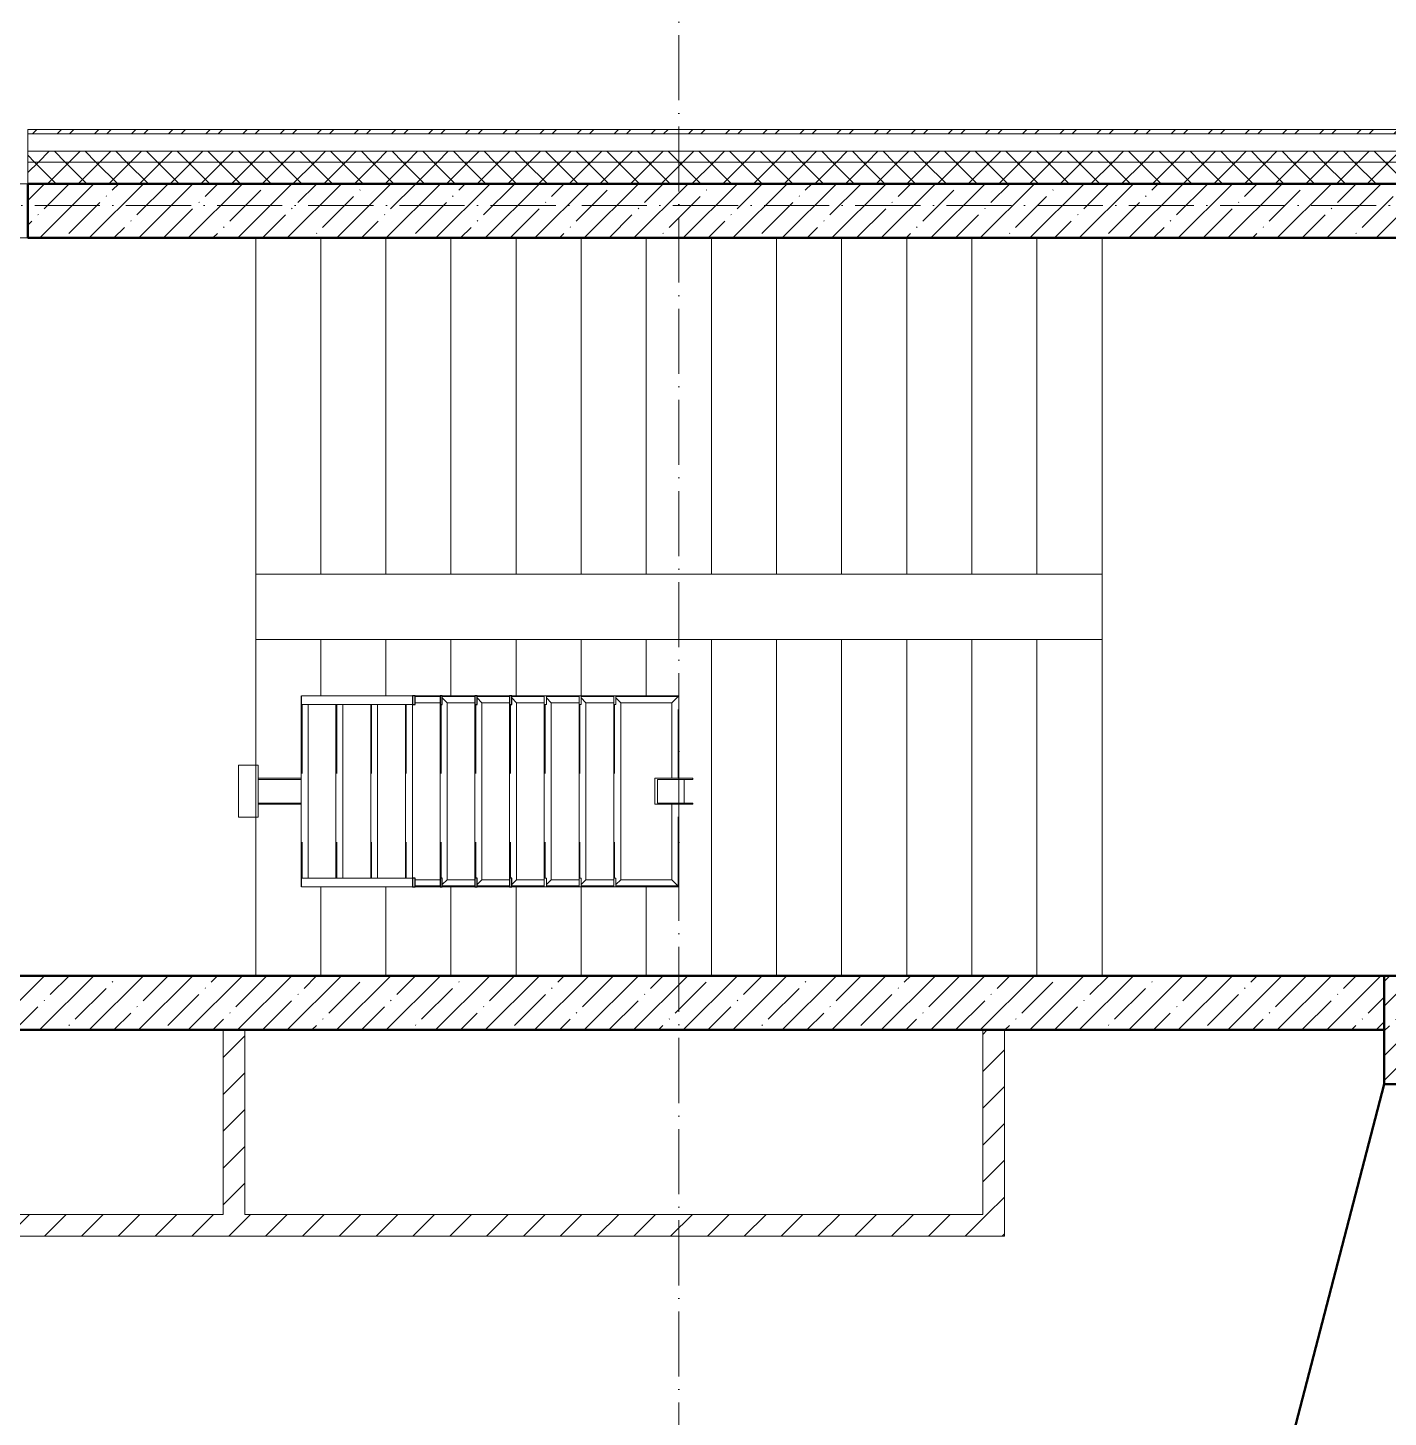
# Model space of a CAD drawing. Header units: millimetres. Extents: x -213536 to 1564669, y -45299 to 942238.
# Drawn here: x 236929 to 243198, y 539012 to 545416 of the extents above; entities that cross this region are included whole.
import ezdxf

# ---------------------------------------------------------------- set-up
doc = ezdxf.new("R2010")
doc.units = ezdxf.units.MM
doc.linetypes.add('50_200_ШТРИХ_1Т_ш5_п1_п1_', pattern=[700, 500, -100, 0, -100])
doc.linetypes.add('Штрих', pattern=[635, 317.5, -317.5])
for name, color, linetype, lineweight in [('A-DETL-____-OTLN-1', 7, 'Continuous', 50), ('A-FLOR-____-OTLN', 7, 'Continuous', 9), ('A-GENM-____-HDLN', 7, 'Штрих', 9), ('A-GENM-____-MCUT', 7, 'Continuous', 25), ('A-GENM-____-OTLN', 7, 'Continuous', 9), ('A-WALL-____-MCUT', 7, 'Continuous', 13), ('A-WALL-____-MCUT-1', 7, 'Continuous', 9), ('A-WALL-____-MCUT-2', 7, 'Continuous', 50), ('A-WALL-____-OTLN', 7, 'Continuous', 9), ('A-WALL-____-PATT-1', 7, 'Continuous', 9), ('A-WALL-FNSH-MCUT-1', 7, 'Continuous', 9), ('S-COLS-____-MCUT', 7, 'Continuous', 50), ('S-COLS-____-OTLN', 7, 'Continuous', 9), ('S-GRID-____-OTLN-1', 7, '50_200_ШТРИХ_1Т_ш5_п1_п1_', 9), ('S-STRS-____-OTLN-1', 7, 'Continuous', 9)]:
    doc.layers.add(name, color=color, linetype=linetype, lineweight=lineweight)
pattern_1 = [(45, (142429.06, 459015.94), (-70.71068, 70.71068), []), (135, (142429.06, 459015.94), (-70.71068, -70.71068), [])]
pattern_2 = [(45, (142429.06, 459015.94), (-84.85281, 84.85281), [])]
pattern_3 = [(45, (142429.06, 459015.94), (-114.04925, 114.04925), []), (45, (142543.1, 459015.94), (-114.04925, 114.04925), [201.612, -40.322, 3.353, -36.97])]

# ---------------------------------------------------------------- blocks, each defined once
blk = doc.blocks.new('BSC_Колонна _Прямоугольная - 500х500-V104-АР1_План отверстий 3 этажа в осях 1-64_Ю-ЯЯ')
at = {"layer": 'S-COLS-____-OTLN'}
h = blk.add_hatch(dxfattribs=at)
h.set_pattern_fill('FP_109', color=256, style=0, pattern_type=2)
h.set_pattern_definition([(135, (81781.04, -101000), (-114.04925, -114.04925), []), (135, (81781.04, -100885.95), (-114.04925, -114.04925), [201.613, -40.323, 3.353, -36.97])])
h.paths.add_polyline_path([(250, 250), (-250, 250), (-250, -250), (250, -250)], flags=0)
at = {"layer": 'S-COLS-____-MCUT'}
for p, q in [((250, 250), (-250, 250)), ((-250, 250), (-250, -250)), ((250, -250), (250, 250)), ((-250, -250), (250, -250))]:
    blk.add_line(p, q, dxfattribs=at)
blk = doc.blocks.new('ОМ_Труба_ГОСТ 8639-82 - ОМ_Труба_ГОСТ 8639-82-26350154-АР1_План отверстий 3 этажа в осях 1-64_Ю-ЯЯ')
at = {"layer": 'A-GENM-____-OTLN'}
for p, q in [((9439.1, 57971), (9439.1, 58091)), ((9439.1, 58091), (9614.1, 58091)), ((9614.1, 58085), (9451.2, 58085)), ((9451.2, 58085), (9451.2, 57977)), ((9574, 58085), (9574, 57977)), ((9614.1, 58091), (9614.1, 58085)), ((9614.1, 57971), (9439.1, 57971)), ((9451.2, 57977), (9614.1, 57977)), ((9614.1, 57977), (9614.1, 57971))]:
    blk.add_line(p, q, dxfattribs=at)
blk = doc.blocks.new('ОМ_Уголок_ГОСТ 8509-93 - ОМ_Уголок_ГОСТ 8509-93-26349651-АР1_План отверстий 3 этажа в осях 1-64_Ю-ЯЯ')
at = {"layer": 'A-GENM-____-HDLN'}
for p, q in [((4, -4), (380, -4)), ((500, -4), (876, -4))]:
    blk.add_line(p, q, dxfattribs=at)
at = {"layer": 'A-GENM-____-OTLN'}
for p, q in [((380, 0), (0, 0)), ((32, -32), (0, 0)), ((32, -32), (380, -32)), ((880, 0), (500, 0)), ((500, -32), (848, -32)), ((880, 0), (848, -32))]:
    blk.add_line(p, q, dxfattribs=at)
blk = doc.blocks.new('ОМ_Уголок_ГОСТ 8509-93 - ОМ_Уголок_ГОСТ 8509-93-V149-АР1_План отверстий 3 этажа в осях 1-64_Ю-ЯЯ')
at = {"layer": 'A-GENM-____-HDLN'}
blk.add_line((40, -4), (840, -4), dxfattribs=at)
at = {"layer": 'A-GENM-____-OTLN'}
for p, q in [((32, -32), (10, -10)), ((32, -32), (848, -32)), ((840, 0), (40, 0)), ((870, -10), (848, -32))]:
    blk.add_line(p, q, dxfattribs=at)
blk = doc.blocks.new('ОМ_Уголок_ГОСТ 8509-93 - ОМ_Уголок_ГОСТ 8509-93-19082047-АР1_План отверстий 3 этажа в осях 1-64_Ю-ЯЯ')
at = {"layer": 'A-GENM-____-HDLN'}
blk.add_line((10, -4), (296, -4), dxfattribs=at)
at = {"layer": 'A-GENM-____-OTLN'}
for p, q in [((300, 0), (10, 0)), ((32, -32), (10, -10)), ((32, -32), (268, -32)), ((300, 0), (268, -32))]:
    blk.add_line(p, q, dxfattribs=at)
blk = doc.blocks.new('ОМ_Уголок_ГОСТ 8509-93 - ОМ_Уголок_ГОСТ 8509-93-V150-АР1_План отверстий 3 этажа в осях 1-64_Ю-ЯЯ')
at = {"layer": 'A-GENM-____-HDLN'}
blk.add_line((4, -4), (290, -4), dxfattribs=at)
at = {"layer": 'A-GENM-____-OTLN'}
for p, q in [((290, 0), (0, 0)), ((32, -32), (0, 0)), ((32, -32), (268, -32)), ((290, -10), (268, -32))]:
    blk.add_line(p, q, dxfattribs=at)
blk = doc.blocks.new('ОМ_Уголок_ГОСТ 8509-93 - ОМ_Уголок_ГОСТ 8509-93-V151-АР1_План отверстий 3 этажа в осях 1-64_Ю-ЯЯ')
at = {"layer": 'A-GENM-____-HDLN'}
blk.add_line((10, -4), (160, -4), dxfattribs=at)
at = {"layer": 'A-GENM-____-OTLN'}
for p, q in [((160, 0), (10, 0)), ((32, -32), (10, -10)), ((32, -32), (160, -32))]:
    blk.add_line(p, q, dxfattribs=at)
blk = doc.blocks.new('ОМ_Уголок_ГОСТ 8509-93 - ОМ_Уголок_ГОСТ 8509-93-V152-АР1_План отверстий 3 этажа в осях 1-64_Ю-ЯЯ')
at = {"layer": 'A-GENM-____-HDLN'}
blk.add_line((140, -4), (290, -4), dxfattribs=at)
at = {"layer": 'A-GENM-____-OTLN'}
for p, q in [((290, 0), (140, 0)), ((140, -32), (268, -32)), ((290, -10), (268, -32))]:
    blk.add_line(p, q, dxfattribs=at)
blk = doc.blocks.new('ОМ_Уголок_ГОСТ 8509-93 - ОМ_Уголок_ГОСТ 8509-93-V153-АР1_План отверстий 3 этажа в осях 1-64_Ю-ЯЯ')
at = {"layer": 'A-GENM-____-HDLN'}
blk.add_line((40, -4), (840, -4), dxfattribs=at)
at = {"layer": 'A-GENM-____-OTLN'}
for p, q in [((840, 0), (40, 0)), ((40, -32), (840, -32))]:
    blk.add_line(p, q, dxfattribs=at)
blk = doc.blocks.new('ОМ_Уголок_ГОСТ 8509-93 - ОМ_Уголок_ГОСТ 8509-93-V154-АР1_План отверстий 3 этажа в осях 1-64_Ю-ЯЯ')
at = {"layer": 'A-GENM-____-HDLN'}
blk.add_line((44.3, -4), (160, -4), dxfattribs=at)
at = {"layer": 'A-GENM-____-OTLN'}
for p, q in [((160, 0), (44.3, 0)), ((44.3, -32), (160, -32))]:
    blk.add_line(p, q, dxfattribs=at)
blk = doc.blocks.new('ОМ_Уголок_ГОСТ 8509-93 - ОМ_Уголок_ГОСТ 8509-93-V155-АР1_План отверстий 3 этажа в осях 1-64_Ю-ЯЯ')
at = {"layer": 'A-GENM-____-HDLN'}
blk.add_line((140, -4), (255.7, -4), dxfattribs=at)
at = {"layer": 'A-GENM-____-OTLN'}
for p, q in [((255.7, 0), (140, 0)), ((140, -32), (255.7, -32))]:
    blk.add_line(p, q, dxfattribs=at)
blk = doc.blocks.new('ОМ_Уголок_ГОСТ 8509-93 - ОМ_Уголок_ГОСТ 8509-93-V156-АР1_План отверстий 3 этажа в осях 1-64_Ю-ЯЯ')
at = {"layer": 'A-GENM-____-HDLN'}
blk.add_line((40, -4), (840, -4), dxfattribs=at)
at = {"layer": 'A-GENM-____-OTLN'}
for p, q in [((880, 0), (0, 0)), ((1.3, -1.3), (0, 0)), ((40, -32), (840, -32)), ((880, 0), (878.7, -1.3))]:
    blk.add_line(p, q, dxfattribs=at)
blk = doc.blocks.new('ОМ_Труба_ГОСТ 8639-82 - ОМ_Труба_ГОСТ 8639-82-26527904-АР1_План отверстий 3 этажа в осях 1-64_Ю-ЯЯ')
at = {"layer": 'A-GENM-____-HDLN'}
for p, q in [((7810, 58085), (7611.5, 58085)), ((7810, 57977), (7611.5, 57977))]:
    blk.add_line(p, q, dxfattribs=at)
at = {"layer": 'A-GENM-____-OTLN'}
for p, q in [((7810, 58091), (7611.5, 58091)), ((7810, 57971), (7611.5, 57971))]:
    blk.add_line(p, q, dxfattribs=at)
blk = doc.blocks.new('ОМ_Уголок_ГОСТ 8510-86 - ОМ_Уголок_ГОСТ 8510-86-19082066-АР1_План отверстий 3 этажа в осях 1-64_Ю-ЯЯ')
at = {"layer": 'A-GENM-____-OTLN'}
for p, q in [((0, 0), (0, -90)), ((240, 0), (0, 0)), ((0, -10), (240, -10)), ((240, -90), (240, 0)), ((0, -90), (240, -90))]:
    blk.add_line(p, q, dxfattribs=at)
blk = doc.blocks.new('ОМ_Полоса_Трапеция прямоугольная_Прокат_ГОСТ 103-2006 - ОМ_Полоса_Трапеция прямоугольная_Прокат_ГОСТ 103-2006-19082130-АР1_План отверстий 3 этажа в осях 1-64_Ю-ЯЯ')
at = {"layer": 'A-GENM-____-OTLN'}
for p, q in [((9250, 58471), (9260, 58471)), ((9250, 58431), (9250, 58471)), ((9260, 58471), (9260, 58431)), ((9260, 58431), (9250, 58431))]:
    blk.add_line(p, q, dxfattribs=at)
blk = doc.blocks.new('ОМ_Полоса_Трапеция прямоугольная_Прокат_ГОСТ 103-2006 - ОМ_Полоса_Трапеция прямоугольная_Прокат_ГОСТ 103-2006-V157-АР1_План отверстий 3 этажа в осях 1-64_Ю-ЯЯ')
at = {"layer": 'A-GENM-____-MCUT'}
for p, q in [((8780, 58471), (8770, 58471)), ((8770, 58471), (8770, 58431)), ((8780, 58431), (8780, 58471)), ((8770, 58431), (8780, 58431))]:
    blk.add_line(p, q, dxfattribs=at)
blk = doc.blocks.new('ОМ_Полоса_Трапеция прямоугольная_Прокат_ГОСТ 103-2006 - ОМ_Полоса_Трапеция прямоугольная_Прокат_ГОСТ 103-2006-V158-АР1_План отверстий 3 этажа в осях 1-64_Ю-ЯЯ')
at = {"layer": 'A-GENM-____-MCUT'}
for p, q in [((8620, 58471), (8610, 58471)), ((8610, 58471), (8610, 58431)), ((8620, 58431), (8620, 58471)), ((8610, 58431), (8620, 58431))]:
    blk.add_line(p, q, dxfattribs=at)
blk = doc.blocks.new('ОМ_Полоса_Трапеция прямоугольная_Прокат_ГОСТ 103-2006 - ОМ_Полоса_Трапеция прямоугольная_Прокат_ГОСТ 103-2006-V159-АР1_План отверстий 3 этажа в осях 1-64_Ю-ЯЯ')
at = {"layer": 'A-GENM-____-MCUT'}
for p, q in [((8460, 58471), (8450, 58471)), ((8450, 58471), (8450, 58431)), ((8460, 58431), (8460, 58471)), ((8450, 58431), (8460, 58431))]:
    blk.add_line(p, q, dxfattribs=at)
blk = doc.blocks.new('ОМ_Полоса_Прокат_ГОСТ 103-2006 - ОМ_Полоса_Прокат_ГОСТ 103-2006-20723456-АР1_План отверстий 3 этажа в осях 1-64_Ю-ЯЯ')
at = {"layer": 'A-GENM-____-MCUT'}
for p, q in [((8334.3, 58471), (8322.8, 58471)), ((8322.8, 58471), (8322.8, 58431)), ((8334.3, 58431), (8334.3, 58471)), ((8322.8, 58431), (8334.3, 58431))]:
    blk.add_line(p, q, dxfattribs=at)
at = {"layer": 'A-GENM-____-OTLN'}
for p, q in [((7811.3, 58431), (7811.3, 58471)), ((7811.3, 58471), (8322.8, 58471)), ((8322.8, 58431), (7811.3, 58431))]:
    blk.add_line(p, q, dxfattribs=at)
blk = doc.blocks.new('ОМ_Полоса_Трапеция прямоугольная_Прокат_ГОСТ 103-2006 - ОМ_Полоса_Трапеция прямоугольная_Прокат_ГОСТ 103-2006-19082170-АР1_План отверстий 3 этажа в осях 1-64_Ю-ЯЯ')
at = {"layer": 'A-GENM-____-OTLN'}
for p, q in [((9250, 57631), (9260, 57631)), ((9250, 57591), (9250, 57631)), ((9260, 57631), (9260, 57591)), ((9260, 57591), (9250, 57591))]:
    blk.add_line(p, q, dxfattribs=at)
blk = doc.blocks.new('ОМ_Полоса_Трапеция прямоугольная_Прокат_ГОСТ 103-2006 - ОМ_Полоса_Трапеция прямоугольная_Прокат_ГОСТ 103-2006-V160-АР1_План отверстий 3 этажа в осях 1-64_Ю-ЯЯ')
at = {"layer": 'A-GENM-____-MCUT'}
for p, q in [((8780, 57631), (8770, 57631)), ((8770, 57631), (8770, 57591)), ((8780, 57591), (8780, 57631)), ((8770, 57591), (8780, 57591))]:
    blk.add_line(p, q, dxfattribs=at)
blk = doc.blocks.new('ОМ_Полоса_Трапеция прямоугольная_Прокат_ГОСТ 103-2006 - ОМ_Полоса_Трапеция прямоугольная_Прокат_ГОСТ 103-2006-V161-АР1_План отверстий 3 этажа в осях 1-64_Ю-ЯЯ')
at = {"layer": 'A-GENM-____-MCUT'}
for p, q in [((8620, 57631), (8610, 57631)), ((8610, 57631), (8610, 57591)), ((8620, 57591), (8620, 57631)), ((8610, 57591), (8620, 57591))]:
    blk.add_line(p, q, dxfattribs=at)
blk = doc.blocks.new('ОМ_Полоса_Трапеция прямоугольная_Прокат_ГОСТ 103-2006 - ОМ_Полоса_Трапеция прямоугольная_Прокат_ГОСТ 103-2006-V162-АР1_План отверстий 3 этажа в осях 1-64_Ю-ЯЯ')
at = {"layer": 'A-GENM-____-MCUT'}
for p, q in [((8460, 57631), (8450, 57631)), ((8450, 57631), (8450, 57591)), ((8460, 57591), (8460, 57631)), ((8450, 57591), (8460, 57591))]:
    blk.add_line(p, q, dxfattribs=at)
blk = doc.blocks.new('ОМ_Полоса_Прокат_ГОСТ 103-2006 - ОМ_Полоса_Прокат_ГОСТ 103-2006-20723498-АР1_План отверстий 3 этажа в осях 1-64_Ю-ЯЯ')
at = {"layer": 'A-GENM-____-MCUT'}
for p, q in [((8334.3, 57631), (8322.8, 57631)), ((8322.8, 57631), (8322.8, 57591)), ((8334.3, 57591), (8334.3, 57631)), ((8322.8, 57591), (8334.3, 57591))]:
    blk.add_line(p, q, dxfattribs=at)
at = {"layer": 'A-GENM-____-OTLN'}
for p, q in [((7811.3, 57591), (7811.3, 57631)), ((7811.3, 57631), (8322.8, 57631)), ((8322.8, 57591), (7811.3, 57591))]:
    blk.add_line(p, q, dxfattribs=at)

msp = doc.modelspace()

# ---------------------------------------------------------------- hatches: boundary and pattern name
at = {"layer": 'A-WALL-____-PATT-1'}
h = msp.add_hatch(dxfattribs=at)
h.set_pattern_fill('FP_6', color=256, style=0, pattern_type=2)
h.set_pattern_definition([(45, (142429.06, 459015.94), (-85.53659, 85.53659), []), (45, (142486.08, 459015.94), (-85.53659, 85.53659), [])])
h.paths.add_polyline_path([(243909.1, 544927), (243929.1, 544927), (243929.1, 544947), (236929.1, 544947), (236929.1, 544927), (241393, 544927)], flags=0)
h.paths.add_polyline_path([(235929.1, 544927), (235929.1, 544947), (234179.1, 544947), (234179.1, 544927), (234323.2, 544927)], flags=0)
h = msp.add_hatch(dxfattribs=at)
h.set_pattern_fill('FP_4', color=256, style=0, pattern_type=2)
h.set_pattern_definition(pattern_1)
h.paths.add_polyline_path([(243909.1, 544797), (243909.1, 544847), (236929.1, 544847), (236929.1, 544797), (241393, 544797)], flags=0)
h.paths.add_polyline_path([(235929.1, 544797), (235929.1, 544847), (234179.1, 544847), (234179.1, 544797), (234323.2, 544797)], flags=0)
h.paths.add_polyline_path([(228254.1, 544797), (229379.1, 544797), (229379.1, 544847), (228254.1, 544847)], flags=0)
h.paths.add_polyline_path([(226454.1, 544797), (226454.1, 544847), (225329.1, 544847), (225329.1, 544797), (226369.6, 544797)], flags=0)
h.paths.add_polyline_path([(222834.7, 544797), (223529.1, 544797), (223529.1, 544847), (222479.1, 544847), (222479.1, 544797)], flags=0)
h.paths.add_polyline_path([(219479.1, 544797), (220679.1, 544797), (220679.1, 544847), (219479.1, 544847)], flags=0)
h.paths.add_polyline_path([(217679.1, 544797), (217679.1, 544847), (214129.1, 544847), (214129.1, 544797), (216648.5, 544797)], flags=0)
h.paths.add_polyline_path([(212329.1, 544797), (212329.1, 544847), (211129.1, 544847), (211129.1, 544797)], flags=0)
h.paths.add_polyline_path([(206329.1, 544797), (206329.1, 544847), (205079.1, 544847), (205079.1, 544797), (206043.7, 544797)], flags=0)
h.paths.add_polyline_path([(208129.1, 544797), (209329.1, 544797), (209329.1, 544847), (208129.1, 544847)], flags=0)
h.paths.add_polyline_path([(200279.1, 544797), (200279.1, 544847), (199079.1, 544847), (199079.1, 544797)], flags=0)
h.paths.add_polyline_path([(203279.1, 544797), (203279.1, 544847), (202079.1, 544847), (202079.1, 544797), (202508.8, 544797)], flags=0)
h.paths.add_polyline_path([(197279.1, 544797), (197279.1, 544847), (196079.1, 544847), (196079.1, 544797)], flags=0)
h.paths.add_polyline_path([(194279.1, 544797), (194279.1, 544847), (192479.1, 544847), (192479.1, 544797)], flags=0)
h = msp.add_hatch(dxfattribs=at)
h.set_pattern_fill('FP_4', color=256, style=0, pattern_type=2)
h.set_pattern_definition(pattern_1)
h.paths.add_polyline_path([(243829.1, 544697), (243909.1, 544697), (243909.1, 544797), (236929.1, 544797), (236929.1, 544697), (243779.1, 544697)], flags=0)
h.paths.add_polyline_path([(235929.1, 544697), (235929.1, 544797), (234179.1, 544797), (234179.1, 544703), (234254.1, 544703), (234254.1, 544697), (235429.1, 544697)], flags=0)
h.paths.add_polyline_path([(226379.1, 544697), (226379.1, 544703), (226454.1, 544703), (226454.1, 544797), (225329.1, 544797), (225329.1, 544697), (226369.6, 544697)], flags=0)
h.paths.add_polyline_path([(229020.8, 544697), (229304.1, 544697), (229304.1, 544703), (229379.1, 544703), (229379.1, 544797), (228254.1, 544797), (228254.1, 544703), (228329.1, 544703), (228329.1, 544697)], flags=0)
h.paths.add_polyline_path([(223454.1, 544697), (223454.1, 544703), (223529.1, 544703), (223529.1, 544797), (222479.1, 544797), (222479.1, 544703), (222554.1, 544703), (222554.1, 544697), (222834.7, 544697)], flags=0)
h.paths.add_polyline_path([(220604.1, 544697), (220604.1, 544703), (220679.1, 544703), (220679.1, 544797), (219479.1, 544797), (219479.1, 544703), (219554.1, 544703), (219554.1, 544697), (220429.1, 544697)], flags=0)
h.paths.add_polyline_path([(217679.1, 544697), (217679.1, 544797), (214129.1, 544797), (214129.1, 544703), (214204.1, 544703), (214204.1, 544697), (217179.1, 544697)], flags=0)
h.paths.add_polyline_path([(211629.1, 544697), (212254.1, 544697), (212254.1, 544703), (212329.1, 544703), (212329.1, 544797), (211129.1, 544797), (211129.1, 544697)], flags=0)
h.paths.add_polyline_path([(205679.1, 544697), (206254.1, 544697), (206254.1, 544703), (206329.1, 544703), (206329.1, 544797), (205079.1, 544797), (205079.1, 544703), (205154.1, 544703), (205154.1, 544697), (205179.1, 544697)], flags=0)
h.paths.add_polyline_path([(208204.1, 544697), (209254.1, 544697), (209254.1, 544703), (209329.1, 544703), (209329.1, 544797), (208129.1, 544797), (208129.1, 544703), (208204.1, 544703)], flags=0)
h.paths.add_polyline_path([(202508.8, 544697), (203204.1, 544697), (203204.1, 544703), (203279.1, 544703), (203279.1, 544797), (202079.1, 544797), (202079.1, 544703), (202154.1, 544703), (202154.1, 544697)], flags=0)
h.paths.add_polyline_path([(200204.1, 544697), (200204.1, 544703), (200279.1, 544703), (200279.1, 544797), (199079.1, 544797), (199079.1, 544703), (199154.1, 544703), (199154.1, 544697), (199679.1, 544697)], flags=0)
h.paths.add_polyline_path([(196154.1, 544697), (197204.1, 544697), (197204.1, 544703), (197279.1, 544703), (197279.1, 544797), (196079.1, 544797), (196079.1, 544703), (196154.1, 544703)], flags=0)
h.paths.add_polyline_path([(194204.1, 544697), (194204.1, 544703), (194279.1, 544703), (194279.1, 544797), (192479.1, 544797), (192479.1, 544697), (193429.1, 544697)], flags=0)
h = msp.add_hatch(dxfattribs=at)
h.set_pattern_fill('FP_12', color=256, style=0, pattern_type=2)
h.set_pattern_definition(pattern_3)
h.paths.add_polyline_path([(243679.1, 544447), (243679.1, 544697), (236929.1, 544697), (236929.1, 544447), (241393, 544447)], flags=0)
h = msp.add_hatch(dxfattribs=at)
h.set_pattern_fill('FP_12', color=256, style=0, pattern_type=2)
h.set_pattern_definition(pattern_3)
h.paths.add_polyline_path([(243179.1, 540797), (243179.1, 541047), (236179.1, 541047), (236179.1, 540797), (241393, 540797)], flags=0)
h = msp.add_hatch(dxfattribs=at)
h.set_pattern_fill('FP_7', color=256, style=0, pattern_type=2)
h.set_pattern_definition(pattern_2)
h.paths.add_polyline_path([(237929.1, 539947), (237929.1, 540797), (237829.1, 540797), (237829.1, 539947), (237858.1, 539947)], flags=0)
h = msp.add_hatch(dxfattribs=at)
h.set_pattern_fill('FP_7', color=256, style=0, pattern_type=2)
h.set_pattern_definition(pattern_2)
h.paths.add_polyline_path([(241329.1, 539947), (241429.1, 539947), (241429.1, 540797), (241329.1, 540797)], flags=0)
h = msp.add_hatch(dxfattribs=at)
h.set_pattern_fill('FP_7', color=256, style=0, pattern_type=2)
h.set_pattern_definition(pattern_2)
h.paths.add_polyline_path([(241429.1, 539847), (241429.1, 539947), (236379.1, 539947), (236379.1, 539847), (241393, 539847)], flags=0)

# ---------------------------------------------------------------- linework, layer by layer
at = {"layer": 'A-DETL-____-OTLN-1'}
msp.add_line((236379.1, 514397), (243179.1, 540547), dxfattribs=at)
at = {"layer": 'A-FLOR-____-OTLN'}
for p, q in [((237979.1, 542017), (237979.1, 544447)), ((237979.1, 541047), (237979.1, 541777))]:
    msp.add_line(p, q, dxfattribs=at)
at = {"layer": 'A-WALL-____-MCUT'}
for p, q in [((243909.1, 544927), (236929.1, 544927)), ((236929.1, 544927), (236929.1, 544697))]:
    msp.add_line(p, q, dxfattribs=at)
at = {"layer": 'A-WALL-____-MCUT-1'}
for p, q in [((243909.1, 544847), (236929.1, 544847)), ((243909.1, 544797), (236929.1, 544797))]:
    msp.add_line(p, q, dxfattribs=at)
at = {"layer": 'A-WALL-____-MCUT-2'}
for p, q in [((236929.1, 544697), (243679.1, 544697)), ((236929.1, 544697), (236929.1, 544447)), ((243679.1, 544447), (236929.1, 544447)), ((243179.1, 541047), (236179.1, 541047)), ((236179.1, 540797), (243179.1, 540797))]:
    msp.add_line(p, q, dxfattribs=at)
at = {"layer": 'A-WALL-____-OTLN'}
for p, q in [((236929.1, 544697), (235929.1, 544697)), ((236929.1, 544447), (235929.1, 544447))]:
    msp.add_line(p, q, dxfattribs=at)
at = {"layer": 'A-WALL-FNSH-MCUT-1'}
for p, q in [((243929.1, 544947), (236929.1, 544947)), ((236929.1, 544947), (236929.1, 544927)), ((236929.1, 544927), (243909.1, 544927)), ((237829.1, 540797), (237829.1, 539947)), ((237929.1, 539947), (237929.1, 540797)), ((241329.1, 540797), (241329.1, 539947)), ((241429.1, 540797), (241329.1, 540797)), ((241429.1, 539847), (241429.1, 540797)), ((237829.1, 539947), (235779.1, 539947)), ((241329.1, 539947), (237929.1, 539947)), ((234879.1, 539847), (241429.1, 539847))]:
    msp.add_line(p, q, dxfattribs=at)
at = {"layer": 'S-GRID-____-OTLN-1', "color": 251, "ltscale": 0.6, "true_color": 0x636466}
for p, q in [((239929.1, 508532.6), (239929.1, 549908.8)), ((246503.5, 544597), (137760.3, 544597)), ((137760.3, 541047), (246503.5, 541047))]:
    msp.add_line(p, q, dxfattribs=at)
at = {"layer": 'S-STRS-____-OTLN-1'}
for p, q in [((237979.1, 542897), (237979.1, 544447)), ((238279.1, 542897), (238279.1, 544447)), ((238279.1, 542897), (238279.1, 544447)), ((238579.1, 542897), (238579.1, 544447)), ((238579.1, 542897), (238579.1, 544447)), ((238879.1, 542897), (238879.1, 544447)), ((238879.1, 542897), (238879.1, 544447)), ((239179.1, 542897), (239179.1, 544447)), ((239179.1, 542897), (239179.1, 544447)), ((239479.1, 542897), (239479.1, 544447)), ((239479.1, 542897), (239479.1, 544447)), ((239779.1, 542897), (239779.1, 544447)), ((239779.1, 542897), (239779.1, 544447)), ((240079.1, 542897), (240079.1, 544447)), ((240079.1, 542897), (240079.1, 544447)), ((240379.1, 542897), (240379.1, 544447)), ((240379.1, 542897), (240379.1, 544447)), ((240679.1, 542897), (240679.1, 544447)), ((240679.1, 542897), (240679.1, 544447)), ((240979.1, 542897), (240979.1, 544447)), ((240979.1, 542897), (240979.1, 544447)), ((241279.1, 542897), (241279.1, 544447)), ((241279.1, 542897), (241279.1, 544447)), ((241579.1, 542897), (241579.1, 544447)), ((241579.1, 542897), (241579.1, 544447)), ((241879.1, 542897), (241879.1, 544447)), ((241879.1, 542897), (241879.1, 544447)), ((238279.1, 542897), (237979.1, 542897)), ((238579.1, 542897), (238279.1, 542897)), ((238879.1, 542897), (238579.1, 542897)), ((239179.1, 542897), (238879.1, 542897)), ((239479.1, 542897), (239179.1, 542897)), ((239779.1, 542897), (239479.1, 542897)), ((240079.1, 542897), (239779.1, 542897)), ((240379.1, 542897), (240079.1, 542897)), ((240679.1, 542897), (240379.1, 542897)), ((240979.1, 542897), (240679.1, 542897)), ((241279.1, 542897), (240979.1, 542897)), ((241579.1, 542897), (241279.1, 542897)), ((241879.1, 542897), (241579.1, 542897)), ((241879.1, 542897), (241879.1, 542597)), ((237979.1, 542597), (238279.1, 542597)), ((238279.1, 542597), (238579.1, 542597)), ((238279.1, 542597), (238279.1, 542337)), ((238279.1, 542597), (238279.1, 542337)), ((238579.1, 542597), (238879.1, 542597)), ((238579.1, 542597), (238579.1, 542337)), ((238579.1, 542597), (238579.1, 542337)), ((238879.1, 542597), (239179.1, 542597)), ((238879.1, 542597), (238879.1, 542337)), ((238879.1, 542597), (238879.1, 542337)), ((239179.1, 542597), (239479.1, 542597)), ((239179.1, 542597), (239179.1, 542337)), ((239179.1, 542597), (239179.1, 542337)), ((239479.1, 542597), (239779.1, 542597)), ((239479.1, 542597), (239479.1, 542337)), ((239479.1, 542597), (239479.1, 542337)), ((239779.1, 542597), (240079.1, 542597)), ((239779.1, 542597), (239779.1, 542337)), ((239779.1, 542597), (239779.1, 542337)), ((240079.1, 542597), (240379.1, 542597)), ((240079.1, 542597), (240079.1, 541047)), ((240079.1, 542597), (240079.1, 541047)), ((240379.1, 542597), (240679.1, 542597)), ((240379.1, 542597), (240379.1, 541047)), ((240379.1, 542597), (240379.1, 541047)), ((240679.1, 542597), (240979.1, 542597)), ((240679.1, 542597), (240679.1, 541047)), ((240679.1, 542597), (240679.1, 541047)), ((240979.1, 542597), (241279.1, 542597)), ((240979.1, 542597), (240979.1, 541047)), ((240979.1, 542597), (240979.1, 541047)), ((241279.1, 542597), (241579.1, 542597)), ((241279.1, 542597), (241279.1, 541047)), ((241279.1, 542597), (241279.1, 541047)), ((241579.1, 542597), (241879.1, 542597)), ((241579.1, 542597), (241579.1, 541047)), ((241579.1, 542597), (241579.1, 541047)), ((241879.1, 542597), (241879.1, 541047)), ((241879.1, 542597), (241879.1, 541047)), ((238279.1, 541457), (238279.1, 541047)), ((238279.1, 541457), (238279.1, 541047)), ((238579.1, 541457), (238579.1, 541047)), ((238579.1, 541457), (238579.1, 541047)), ((238879.1, 541457), (238879.1, 541047)), ((238879.1, 541457), (238879.1, 541047)), ((239179.1, 541457), (239179.1, 541047)), ((239179.1, 541457), (239179.1, 541047)), ((239479.1, 541457), (239479.1, 541047)), ((239479.1, 541457), (239479.1, 541047)), ((239779.1, 541457), (239779.1, 541047)), ((239779.1, 541457), (239779.1, 541047))]:
    msp.add_line(p, q, dxfattribs=at)

# ---------------------------------------------------------------- block references
at = {"layer": 'A-GENM-____-OTLN', "extrusion": (0, 0, -1)}
for name, p, rotation in [('ОМ_Уголок_ГОСТ 8509-93 - ОМ_Уголок_ГОСТ 8509-93-V156-АР1_План отверстий 3 этажа в осях 1-64_Ю-ЯЯ', (-238189.1, 542337), 269.9999999999989), ('ОМ_Уголок_ГОСТ 8509-93 - ОМ_Уголок_ГОСТ 8509-93-V153-АР1_План отверстий 3 этажа в осях 1-64_Ю-ЯЯ', (-238349.1, 542337), 269.9999999999989), ('ОМ_Уголок_ГОСТ 8509-93 - ОМ_Уголок_ГОСТ 8509-93-V153-АР1_План отверстий 3 этажа в осях 1-64_Ю-ЯЯ', (-238509.1, 542337), 269.9999999999989), ('ОМ_Уголок_ГОСТ 8509-93 - ОМ_Уголок_ГОСТ 8509-93-V153-АР1_План отверстий 3 этажа в осях 1-64_Ю-ЯЯ', (-238669.1, 542337), 269.9999999999989), ('ОМ_Уголок_ГОСТ 8509-93 - ОМ_Уголок_ГОСТ 8509-93-V149-АР1_План отверстий 3 этажа в осях 1-64_Ю-ЯЯ', (-238829.1, 542337), 269.9999999999989), ('ОМ_Уголок_ГОСТ 8509-93 - ОМ_Уголок_ГОСТ 8509-93-V149-АР1_План отверстий 3 этажа в осях 1-64_Ю-ЯЯ', (-238989.1, 542337), 269.9999999999989), ('ОМ_Уголок_ГОСТ 8509-93 - ОМ_Уголок_ГОСТ 8509-93-V149-АР1_План отверстий 3 этажа в осях 1-64_Ю-ЯЯ', (-239149.1, 542337), 269.9999999999989), ('ОМ_Уголок_ГОСТ 8509-93 - ОМ_Уголок_ГОСТ 8509-93-V149-АР1_План отверстий 3 этажа в осях 1-64_Ю-ЯЯ', (-239309.1, 542337), 269.9999999999989), ('ОМ_Уголок_ГОСТ 8509-93 - ОМ_Уголок_ГОСТ 8509-93-V149-АР1_План отверстий 3 этажа в осях 1-64_Ю-ЯЯ', (-239469.1, 542337), 269.9999999999989), ('ОМ_Уголок_ГОСТ 8509-93 - ОМ_Уголок_ГОСТ 8509-93-V149-АР1_План отверстий 3 этажа в осях 1-64_Ю-ЯЯ', (-239629.1, 542337), 269.9999999999989), ('ОМ_Уголок_ГОСТ 8509-93 - ОМ_Уголок_ГОСТ 8509-93-26349651-АР1_План отверстий 3 этажа в осях 1-64_Ю-ЯЯ', (-239929.1, 541457), 89.99999999999908), ('ОМ_Уголок_ГОСТ 8510-86 - ОМ_Уголок_ГОСТ 8510-86-19082066-АР1_План отверстий 3 этажа в осях 1-64_Ю-ЯЯ', (-237990.5, 541777), 89.99999999999918), ('ОМ_Уголок_ГОСТ 8509-93 - ОМ_Уголок_ГОСТ 8509-93-V154-АР1_План отверстий 3 этажа в осях 1-64_Ю-ЯЯ', (-238669.1, 541457), 180), ('ОМ_Уголок_ГОСТ 8509-93 - ОМ_Уголок_ГОСТ 8509-93-V151-АР1_План отверстий 3 этажа в осях 1-64_Ю-ЯЯ', (-238829.1, 541457), 180), ('ОМ_Уголок_ГОСТ 8509-93 - ОМ_Уголок_ГОСТ 8509-93-V151-АР1_План отверстий 3 этажа в осях 1-64_Ю-ЯЯ', (-238989.1, 541457), 180), ('ОМ_Уголок_ГОСТ 8509-93 - ОМ_Уголок_ГОСТ 8509-93-V151-АР1_План отверстий 3 этажа в осях 1-64_Ю-ЯЯ', (-239149.1, 541457), 180), ('ОМ_Уголок_ГОСТ 8509-93 - ОМ_Уголок_ГОСТ 8509-93-V151-АР1_План отверстий 3 этажа в осях 1-64_Ю-ЯЯ', (-239309.1, 541457), 180), ('ОМ_Уголок_ГОСТ 8509-93 - ОМ_Уголок_ГОСТ 8509-93-V151-АР1_План отверстий 3 этажа в осях 1-64_Ю-ЯЯ', (-239469.1, 541457), 180), ('ОМ_Уголок_ГОСТ 8509-93 - ОМ_Уголок_ГОСТ 8509-93-19082047-АР1_План отверстий 3 этажа в осях 1-64_Ю-ЯЯ', (-239629.1, 541457), 180)]:
    msp.add_blockref(name, p, dxfattribs=dict(at, rotation=rotation))
at = {"layer": 'A-GENM-____-OTLN'}
for name, p in [('ОМ_Полоса_Прокат_ГОСТ 103-2006 - ОМ_Полоса_Прокат_ГОСТ 103-2006-20723456-АР1_План отверстий 3 этажа в осях 1-64_Ю-ЯЯ', (230379.1, 483865.9)), ('ОМ_Полоса_Трапеция прямоугольная_Прокат_ГОСТ 103-2006 - ОМ_Полоса_Трапеция прямоугольная_Прокат_ГОСТ 103-2006-V159-АР1_План отверстий 3 этажа в осях 1-64_Ю-ЯЯ', (230379.1, 483865.9)), ('ОМ_Полоса_Трапеция прямоугольная_Прокат_ГОСТ 103-2006 - ОМ_Полоса_Трапеция прямоугольная_Прокат_ГОСТ 103-2006-V158-АР1_План отверстий 3 этажа в осях 1-64_Ю-ЯЯ', (230379.1, 483865.9)), ('ОМ_Полоса_Трапеция прямоугольная_Прокат_ГОСТ 103-2006 - ОМ_Полоса_Трапеция прямоугольная_Прокат_ГОСТ 103-2006-V157-АР1_План отверстий 3 этажа в осях 1-64_Ю-ЯЯ', (230379.1, 483865.9)), ('ОМ_Полоса_Трапеция прямоугольная_Прокат_ГОСТ 103-2006 - ОМ_Полоса_Трапеция прямоугольная_Прокат_ГОСТ 103-2006-19082130-АР1_План отверстий 3 этажа в осях 1-64_Ю-ЯЯ', (230059.1, 483865.9)), ('ОМ_Полоса_Трапеция прямоугольная_Прокат_ГОСТ 103-2006 - ОМ_Полоса_Трапеция прямоугольная_Прокат_ГОСТ 103-2006-19082130-АР1_План отверстий 3 этажа в осях 1-64_Ю-ЯЯ', (230219.1, 483865.9)), ('ОМ_Полоса_Трапеция прямоугольная_Прокат_ГОСТ 103-2006 - ОМ_Полоса_Трапеция прямоугольная_Прокат_ГОСТ 103-2006-19082130-АР1_План отверстий 3 этажа в осях 1-64_Ю-ЯЯ', (230379.1, 483865.9)), ('ОМ_Труба_ГОСТ 8639-82 - ОМ_Труба_ГОСТ 8639-82-26527904-АР1_План отверстий 3 этажа в осях 1-64_Ю-ЯЯ', (230379.1, 483865.9)), ('ОМ_Труба_ГОСТ 8639-82 - ОМ_Труба_ГОСТ 8639-82-26350154-АР1_План отверстий 3 этажа в осях 1-64_Ю-ЯЯ', (230379.1, 483865.9)), ('ОМ_Полоса_Прокат_ГОСТ 103-2006 - ОМ_Полоса_Прокат_ГОСТ 103-2006-20723498-АР1_План отверстий 3 этажа в осях 1-64_Ю-ЯЯ', (230379.1, 483865.9)), ('ОМ_Полоса_Трапеция прямоугольная_Прокат_ГОСТ 103-2006 - ОМ_Полоса_Трапеция прямоугольная_Прокат_ГОСТ 103-2006-V162-АР1_План отверстий 3 этажа в осях 1-64_Ю-ЯЯ', (230379.1, 483865.9)), ('ОМ_Полоса_Трапеция прямоугольная_Прокат_ГОСТ 103-2006 - ОМ_Полоса_Трапеция прямоугольная_Прокат_ГОСТ 103-2006-V161-АР1_План отверстий 3 этажа в осях 1-64_Ю-ЯЯ', (230379.1, 483865.9)), ('ОМ_Полоса_Трапеция прямоугольная_Прокат_ГОСТ 103-2006 - ОМ_Полоса_Трапеция прямоугольная_Прокат_ГОСТ 103-2006-V160-АР1_План отверстий 3 этажа в осях 1-64_Ю-ЯЯ', (230379.1, 483865.9)), ('ОМ_Полоса_Трапеция прямоугольная_Прокат_ГОСТ 103-2006 - ОМ_Полоса_Трапеция прямоугольная_Прокат_ГОСТ 103-2006-19082170-АР1_План отверстий 3 этажа в осях 1-64_Ю-ЯЯ', (230059.1, 483865.9)), ('ОМ_Полоса_Трапеция прямоугольная_Прокат_ГОСТ 103-2006 - ОМ_Полоса_Трапеция прямоугольная_Прокат_ГОСТ 103-2006-19082170-АР1_План отверстий 3 этажа в осях 1-64_Ю-ЯЯ', (230219.1, 483865.9)), ('ОМ_Полоса_Трапеция прямоугольная_Прокат_ГОСТ 103-2006 - ОМ_Полоса_Трапеция прямоугольная_Прокат_ГОСТ 103-2006-19082170-АР1_План отверстий 3 этажа в осях 1-64_Ю-ЯЯ', (230379.1, 483865.9))]:
    msp.add_blockref(name, p, dxfattribs=at)
at = {"layer": 'A-GENM-____-OTLN', "extrusion": (0, 0, -1)}
for name, p in [('ОМ_Уголок_ГОСТ 8509-93 - ОМ_Уголок_ГОСТ 8509-93-V155-АР1_План отверстий 3 этажа в осях 1-64_Ю-ЯЯ', (-238969.1, 542337)), ('ОМ_Уголок_ГОСТ 8509-93 - ОМ_Уголок_ГОСТ 8509-93-V152-АР1_План отверстий 3 этажа в осях 1-64_Ю-ЯЯ', (-239129.1, 542337)), ('ОМ_Уголок_ГОСТ 8509-93 - ОМ_Уголок_ГОСТ 8509-93-V152-АР1_План отверстий 3 этажа в осях 1-64_Ю-ЯЯ', (-239289.1, 542337)), ('ОМ_Уголок_ГОСТ 8509-93 - ОМ_Уголок_ГОСТ 8509-93-V152-АР1_План отверстий 3 этажа в осях 1-64_Ю-ЯЯ', (-239449.1, 542337)), ('ОМ_Уголок_ГОСТ 8509-93 - ОМ_Уголок_ГОСТ 8509-93-V152-АР1_План отверстий 3 этажа в осях 1-64_Ю-ЯЯ', (-239609.1, 542337)), ('ОМ_Уголок_ГОСТ 8509-93 - ОМ_Уголок_ГОСТ 8509-93-V152-АР1_План отверстий 3 этажа в осях 1-64_Ю-ЯЯ', (-239769.1, 542337)), ('ОМ_Уголок_ГОСТ 8509-93 - ОМ_Уголок_ГОСТ 8509-93-V150-АР1_План отверстий 3 этажа в осях 1-64_Ю-ЯЯ', (-239929.1, 542337))]:
    msp.add_blockref(name, p, dxfattribs=at)
at = {"layer": 'S-COLS-____-OTLN', "rotation": 269.9999999999997}
msp.add_blockref('BSC_Колонна _Прямоугольная - 500х500-V104-АР1_План отверстий 3 этажа в осях 1-64_Ю-ЯЯ', (243429.1, 540797), dxfattribs=at)

doc.saveas('drawing.dxf')
